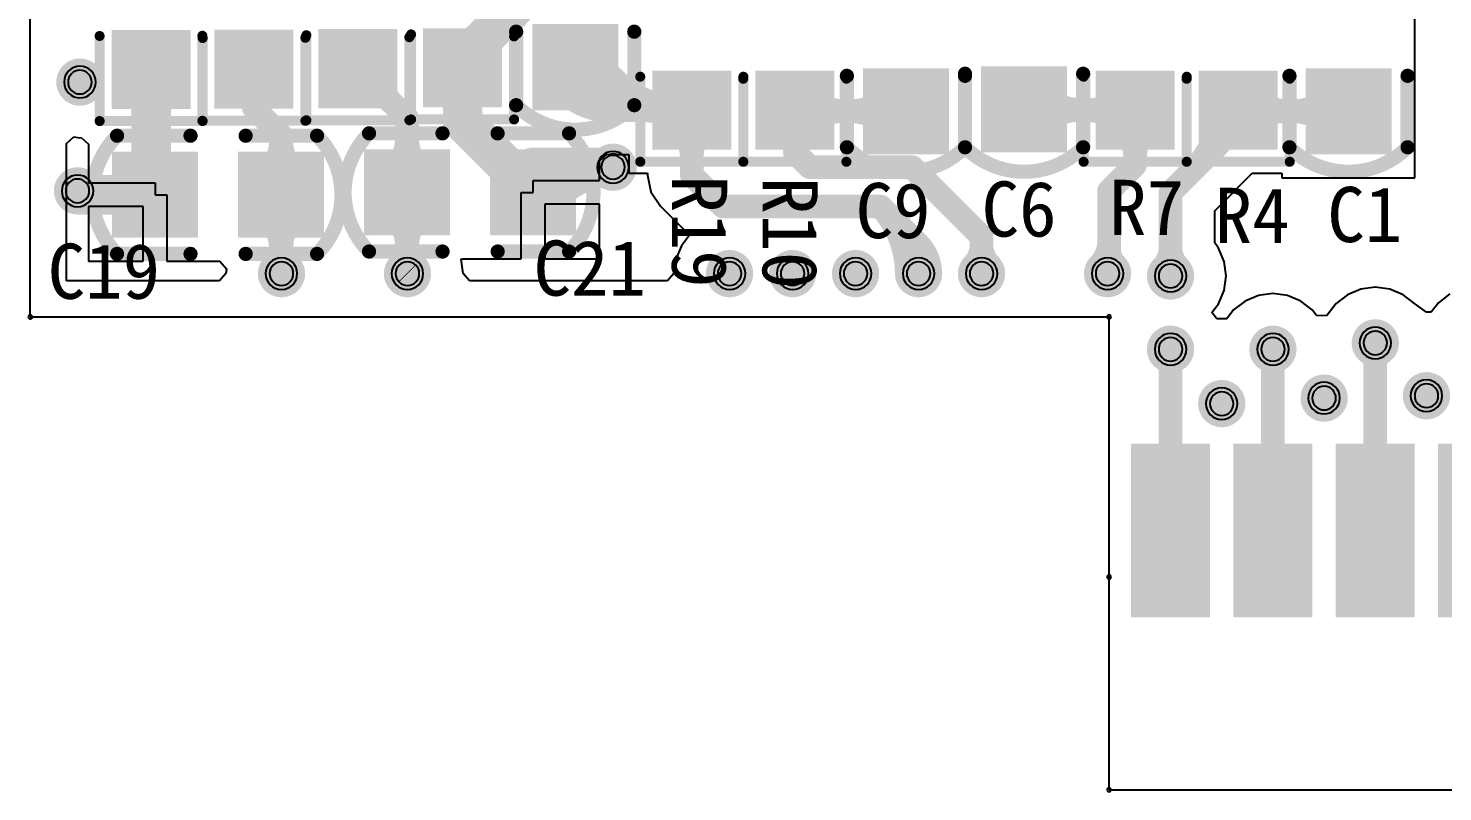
# Model space of a CAD drawing. Header units: inches. Extents: x 32166 to 66782, y 2386 to 7162.
# Drawn here: x 66266.26 to 66284.22, y 6866.44 to 6876.12 of the extents above; entities that cross this region are included whole.
import ezdxf

# ---------------------------------------------------------------- set-up
doc = ezdxf.new("R2010")
doc.units = ezdxf.units.IN
doc.header["$LTSCALE"] = 0.64311
doc.header["$MEASUREMENT"] = 0
for name, color, linetype in [('KEEPOUTLAYER', 6, 'CONTINUOUS'), ('MULTILAYER', 9, 'CONTINUOUS'), ('TOPLAYER', 1, 'CONTINUOUS'), ('TOPOVERLAY', 2, 'CONTINUOUS'), ('TOPPASTE', 8, 'CONTINUOUS'), ('TOPSOLDER', 216, 'CONTINUOUS')]:
    doc.layers.add(name, color=color, linetype=linetype)
doc.styles.get("Standard").update_dxf_attribs({"font": 'txt', "width": 0.8})

msp = doc.modelspace()

# ---------------------------------------------------------------- linework, layer by layer
at = {"layer": 'KEEPOUTLAYER'}
for p, q in [((66266.286, 6872.462), (66266.286, 6885.462)), ((66266.286, 6872.462), (66279.986, 6872.462)), ((66279.986, 6869.162), (66279.986, 6872.462)), ((66279.986, 6866.462), (66279.986, 6869.162)), ((66279.986, 6866.462), (66284.986, 6866.462))]:
    msp.add_line(p, q, dxfattribs=at)
for centre, start, end in [((66266.286, 6872.462), 0, 180), ((66266.286, 6872.462), 0, 180), ((66266.286, 6872.462), 180, 0), ((66266.286, 6872.462), 180, 0), ((66279.986, 6872.462), 0, 180), ((66279.986, 6872.462), 0, 180), ((66279.986, 6872.462), 180, 0), ((66279.986, 6872.462), 180, 0), ((66279.986, 6869.162), 0, 180), ((66279.986, 6869.162), 0, 180), ((66279.986, 6869.162), 180, 0), ((66279.986, 6869.162), 180, 0), ((66279.986, 6866.462), 0, 180), ((66279.986, 6866.462), 0, 180), ((66279.986, 6866.462), 180, 0), ((66279.986, 6866.462), 180, 0)]:
    msp.add_arc(centre, 0.025, start, end, dxfattribs=at)
at = {"layer": 'MULTILAYER'}
for centre, start, end in [((66266.916, 6875.442), 0, 180), ((66266.916, 6875.442), 180, 0), ((66273.686, 6874.362), 0, 180), ((66273.686, 6874.362), 180, 0), ((66266.886, 6874.062), 0, 180), ((66266.886, 6874.062), 180, 0), ((66269.476, 6873.012), 0, 180), ((66271.076, 6873.012), 0, 180), ((66275.166, 6873.012), 0, 180), ((66275.966, 6873.012), 0, 180), ((66276.766, 6873.012), 0, 180), ((66277.566, 6873.012), 0, 180), ((66278.366, 6873.012), 0, 180), ((66279.966, 6873.012), 0, 180), ((66280.766, 6872.982), 0, 180), ((66269.476, 6873.012), 180, 0), ((66271.076, 6873.012), 180, 0), ((66275.166, 6873.012), 180, 0), ((66275.966, 6873.012), 180, 0), ((66276.766, 6873.012), 180, 0), ((66277.566, 6873.012), 180, 0), ((66278.366, 6873.012), 180, 0), ((66279.966, 6873.012), 180, 0), ((66280.766, 6872.982), 180, 0), ((66280.766, 6872.052), 0, 180), ((66282.066, 6872.052), 0, 180), ((66283.366, 6872.132), 0, 180), ((66280.766, 6872.052), 180, 0), ((66282.066, 6872.052), 180, 0), ((66283.366, 6872.132), 180, 0), ((66284.016, 6871.462), 0, 180), ((66281.416, 6871.362), 0, 180), ((66282.716, 6871.432), 0, 180), ((66282.716, 6871.432), 180, 0), ((66284.016, 6871.462), 180, 0), ((66281.416, 6871.362), 180, 0)]:
    msp.add_arc(centre, 0.15, start, end, dxfattribs=at)
at = {"layer": 'TOPLAYER'}
for p, q in [((66283.87, 6875.828), (66283.87, 6876.522)), ((66283.87, 6874.228), (66283.87, 6875.828)), ((66266.745, 6874.662), (66266.84, 6874.746)), ((66266.745, 6872.921), (66266.745, 6874.662)), ((66266.84, 6874.746), (66266.916, 6874.736)), ((66266.916, 6874.736), (66266.931, 6874.738)), ((66266.931, 6874.738), (66267.026, 6874.654)), ((66267.026, 6874.654), (66267.026, 6874.162)), ((66273.515, 6874.442), (66273.611, 6874.526)), ((66273.611, 6874.526), (66273.631, 6874.523)), ((66273.631, 6874.524), (66273.692, 6874.536)), ((66273.631, 6874.523), (66273.631, 6874.524)), ((66273.692, 6874.536), (66273.753, 6874.524)), ((66273.753, 6874.524), (66273.886, 6874.524)), ((66273.886, 6874.524), (66273.886, 6874.285)), ((66273.515, 6874.192), (66273.515, 6874.442)), ((66267.026, 6874.162), (66267.871, 6874.162)), ((66267.871, 6874.162), (66267.871, 6874.012)), ((66272.671, 6874.042), (66272.671, 6874.192)), ((66272.671, 6874.192), (66273.515, 6874.192)), ((66273.886, 6874.285), (66274.125, 6874.285)), ((66274.125, 6874.285), (66274.125, 6874.262)), ((66274.125, 6874.262), (66274.168, 6874.048)), ((66281.327, 6873.81), (66281.802, 6874.285)), ((66281.802, 6874.285), (66282.181, 6874.285)), ((66282.181, 6874.285), (66282.181, 6874.228)), ((66282.181, 6874.228), (66283.87, 6874.228)), ((66267.871, 6874.012), (66268.021, 6874.012)), ((66268.021, 6874.012), (66268.021, 6873.168)), ((66272.521, 6873.198), (66272.521, 6874.042)), ((66272.521, 6874.042), (66272.671, 6874.042)), ((66274.168, 6874.048), (66274.289, 6873.866)), ((66267.721, 6873.862), (66267.026, 6873.862)), ((66267.026, 6873.862), (66267.026, 6873.168)), ((66267.721, 6873.168), (66267.721, 6873.862)), ((66273.515, 6873.892), (66272.821, 6873.892)), ((66272.821, 6873.892), (66272.821, 6873.198)), ((66273.515, 6873.198), (66273.515, 6873.892)), ((66274.289, 6873.866), (66274.657, 6873.498)), ((66281.327, 6873.401), (66281.327, 6873.81)), ((66274.657, 6873.498), (66274.554, 6873.365)), ((66274.554, 6873.365), (66274.484, 6873.195)), ((66281.377, 6873.335), (66281.327, 6873.401)), ((66281.448, 6873.165), (66281.377, 6873.335)), ((66267.026, 6873.168), (66267.721, 6873.168)), ((66268.021, 6873.168), (66268.694, 6873.168)), ((66268.694, 6873.168), (66268.778, 6873.072)), ((66268.778, 6873.072), (66268.77, 6873.012)), ((66271.758, 6873.195), (66271.76, 6873.198)), ((66271.782, 6873.012), (66271.758, 6873.195)), ((66271.76, 6873.198), (66272.521, 6873.198)), ((66272.821, 6873.198), (66273.515, 6873.198)), ((66274.484, 6873.195), (66274.46, 6873.012)), ((66281.472, 6872.982), (66281.448, 6873.165)), ((66268.69, 6872.921), (66266.745, 6872.921)), ((66268.77, 6873.012), (66268.69, 6872.921)), ((66271.862, 6872.921), (66271.782, 6873.012)), ((66274.38, 6872.921), (66271.862, 6872.921)), ((66274.46, 6873.012), (66274.38, 6872.921)), ((66281.448, 6872.799), (66281.472, 6872.982)), ((66281.377, 6872.629), (66281.448, 6872.799)), ((66281.883, 6872.734), (66281.713, 6872.664)), ((66282.066, 6872.758), (66281.883, 6872.734)), ((66282.249, 6872.734), (66282.066, 6872.758)), ((66282.419, 6872.664), (66282.249, 6872.734)), ((66283.013, 6872.744), (66282.867, 6872.631)), ((66283.183, 6872.814), (66283.013, 6872.744)), ((66283.366, 6872.838), (66283.183, 6872.814)), ((66283.549, 6872.814), (66283.366, 6872.838)), ((66283.719, 6872.744), (66283.549, 6872.814)), ((66283.865, 6872.631), (66283.719, 6872.744)), ((66284.313, 6872.754), (66284.167, 6872.641)), ((66281.291, 6872.517), (66281.377, 6872.629)), ((66281.352, 6872.438), (66281.291, 6872.517)), ((66281.567, 6872.551), (66281.479, 6872.438)), ((66281.713, 6872.664), (66281.567, 6872.551)), ((66282.565, 6872.551), (66282.419, 6872.664)), ((66282.618, 6872.482), (66282.565, 6872.551)), ((66282.867, 6872.631), (66282.754, 6872.485)), ((66284.016, 6872.523), (66283.865, 6872.631)), ((66283.865, 6872.631), (66283.865, 6872.631)), ((66283.865, 6872.631), (66283.865, 6872.631)), ((66284.076, 6872.523), (66284.016, 6872.523)), ((66284.167, 6872.641), (66284.076, 6872.523)), ((66281.479, 6872.438), (66281.352, 6872.438)), ((66282.745, 6872.475), (66282.618, 6872.482)), ((66282.754, 6872.485), (66282.745, 6872.475)), ((66282.754, 6872.485), (66282.754, 6872.485)), ((66282.754, 6872.485), (66282.754, 6872.485))]:
    msp.add_line(p, q, dxfattribs=at)
for points, const_width in [([(66271.776, 6875.728), (66273.206, 6877.158)], 0.5), ([(66267.821, 6874.062), (66267.821, 6875.602)], 0.5), ([(66269.126, 6875.112), (66269.126, 6875.605)], 0.3), ([(66270.446, 6875.612), (66271.071, 6874.987)], 0.3), ([(66271.776, 6874.937), (66271.776, 6875.622)], 0.5), ([(66273.206, 6875.632), (66273.753, 6875.085)], 0.3), ([(66269.126, 6875.112), (66269.471, 6874.767)], 0.3), ([(66273.753, 6875.085), (66274.686, 6875.085)], 0.3), ([(66274.313, 6875.085), (66274.686, 6875.085)], 0.3), ([(66274.686, 6874.262), (66274.686, 6875.085)], 0.3), ([(66275.996, 6874.552), (66275.996, 6875.085)], 0.3), ([(66276.009, 6875.072), (66277.406, 6875.072)], 0.3), ([(66278.919, 6875.085), (66280.316, 6875.085)], 0.3), ([(66280.316, 6874.392), (66280.316, 6875.085)], 0.3), ([(66281.626, 6874.902), (66281.626, 6875.085)], 0.3), ([(66281.639, 6875.072), (66283.026, 6875.072)], 0.3), ([(66271.071, 6874.042), (66271.071, 6874.987)], 0.3), ([(66271.776, 6874.937), (66272.351, 6874.362)], 0.5), ([(66280.766, 6874.042), (66281.626, 6874.902)], 0.3), ([(66269.471, 6874.012), (66269.471, 6874.767)], 0.3), ([(66275.996, 6874.552), (66276.186, 6874.362)], 0.3), ([(66272.671, 6874.362), (66273.686, 6874.362)], 0.5), ([(66276.186, 6874.362), (66277.486, 6874.362)], 0.3), ([(66277.486, 6874.362), (66278.366, 6873.482)], 0.3), ([(66279.986, 6874.062), (66280.316, 6874.392)], 0.3), ([(66267.821, 6874.062), (66267.871, 6874.012)], 0.5), ([(66274.686, 6874.262), (66275.086, 6873.862)], 0.3), ([(66266.886, 6874.012), (66267.871, 6874.012)], 0.5), ([(66269.471, 6873.017), (66269.471, 6874.012)], 0.3), ([(66271.071, 6873.017), (66271.071, 6874.042)], 0.3), ([(66279.986, 6873.962), (66279.986, 6874.062)], 0.3), ([(66280.766, 6872.982), (66280.766, 6874.042)], 0.3), ([(66275.086, 6873.862), (66275.486, 6873.862)], 0.3), ([(66275.486, 6873.862), (66275.686, 6873.862)], 0.3), ([(66275.686, 6873.862), (66277.086, 6873.862)], 0.3), ([(66277.086, 6873.862), (66277.566, 6873.382)], 0.3), ([(66279.986, 6873.032), (66279.986, 6873.962)], 0.3), ([(66278.366, 6873.012), (66278.366, 6873.482)], 0.3), ([(66277.566, 6873.012), (66277.566, 6873.382)], 0.3), ([(66271.071, 6873.017), (66271.076, 6873.012)], 0.3), ([(66277.566, 6872.962), (66277.566, 6873.012)], 0.3), ([(66278.366, 6872.882), (66278.366, 6873.012)], 0.3), ([(66279.966, 6873.012), (66279.986, 6873.032)], 0.3), ([(66279.966, 6872.872), (66279.966, 6873.012)], 0.3), ([(66280.766, 6872.972), (66280.766, 6872.982)], 0.3), ([(66280.766, 6869.752), (66280.766, 6872.052)], 0.3), ([(66282.066, 6869.752), (66282.066, 6872.052)], 0.3), ([(66283.366, 6869.752), (66283.366, 6872.132)], 0.3), ([(66284.016, 6871.392), (66284.016, 6871.462)], 0.3)]:
    msp.add_lwpolyline(points, dxfattribs=dict(at, const_width=const_width))
for points, const_width in [([(66271.926, 6875.622, -0.198912), (66272.106, 6876.058)], 0.5), ([(66274.686, 6875.085, -0.264501), (66273.459, 6875.783)], 0.3), ([(66270.873, 6875.185, -0.198912), (66270.696, 6875.612)], 0.3), ([(66274.158, 6875.085, -0.264501), (66273.201, 6875.629)], 0.3), ([(66273.709, 6875.129, -0.198912), (66273.5, 6875.632)], 0.3), ([(66273.631, 6875.085, -0.264501), (66272.943, 6875.476)], 0.3), ([(66268.978, 6875.403, -0.239193), (66269.126, 6875.112)], 0.3), ([(66268.978, 6875.403, -0.239193), (66269.126, 6875.112)], 0.3), ([(66269.126, 6875.112, -0.239193), (66269.273, 6875.403)], 0.3), ([(66269.126, 6875.112, -0.239193), (66269.273, 6875.403)], 0.3), ([(66270.446, 6875.362, -0.198912), (66270.873, 6875.185)], 0.3), ([(66273.206, 6875.338, -0.198912), (66273.709, 6875.129)], 0.3), ([(66274.509, 6875.262, -0.198912), (66274.082, 6875.085)], 0.3), ([(66276.63, 6875.072, -0.198912), (66276.173, 6875.262)], 0.3), ([(66277.198, 6875.28, -0.198912), (66276.695, 6875.072)], 0.3), ([(66279.648, 6875.085, -0.198912), (66279.114, 6875.306)], 0.3), ([(66280.139, 6875.262, -0.198912), (66279.712, 6875.085)], 0.3), ([(66282.26, 6875.072, -0.198912), (66281.803, 6875.262)], 0.3), ([(66282.818, 6875.28, -0.198912), (66282.315, 6875.072)], 0.3), ([(66274.082, 6875.085, -0.198912), (66274.509, 6874.908)], 0.3), ([(66276.173, 6874.908, -0.198912), (66276.569, 6875.072)], 0.3), ([(66276.695, 6875.072, -0.198912), (66277.198, 6874.864)], 0.3), ([(66279.114, 6874.889, -0.198912), (66279.586, 6875.085)], 0.3), ([(66279.712, 6875.085, -0.198912), (66280.139, 6874.908)], 0.3), ([(66281.376, 6875.085, -0.198912), (66281.07, 6874.346)], 0.3), ([(66281.803, 6874.908, -0.198912), (66282.199, 6875.072)], 0.3), ([(66282.315, 6875.072, -0.198912), (66282.818, 6874.864)], 0.3), ([(66274.509, 6874.908, -0.198912), (66274.686, 6874.481)], 0.3), ([(66274.686, 6874.481, -0.198912), (66274.863, 6874.908)], 0.3), ([(66275.836, 6874.893, -0.222991), (66275.996, 6874.552)], 0.3), ([(66275.836, 6874.893, -0.222991), (66275.996, 6874.552)], 0.3), ([(66275.996, 6874.552, -0.222991), (66276.156, 6874.893)], 0.3), ([(66275.996, 6874.552, -0.222991), (66276.156, 6874.893)], 0.3), ([(66280.139, 6874.908, -0.198912), (66280.316, 6874.481)], 0.3), ([(66280.316, 6874.481, -0.198912), (66280.493, 6874.908)], 0.3), ([(66268.008, 6874.15, -0.198912), (66267.821, 6874.602)], 0.5), ([(66269.471, 6874.723, -0.198912), (66269.263, 6874.22)], 0.3), ([(66269.679, 6874.22, -0.198912), (66269.471, 6874.723)], 0.3), ([(66271.071, 6874.753, -0.198912), (66270.863, 6874.25)], 0.3), ([(66271.279, 6874.25, -0.198912), (66271.071, 6874.753)], 0.3), ([(66272.671, 6874.237, -0.198912), (66272.339, 6874.374)], 0.5), ([(66272.339, 6874.374, -0.198912), (66272.476, 6874.042)], 0.5), ([(66272.828, 6873.927, -0.238981), (66273.686, 6874.362)], 0.5), ([(66267.733, 6874.15, -0.198912), (66267.401, 6874.012)], 0.5), ([(66267.401, 6874.012, -0.198912), (66267.733, 6873.875)], 0.5), ([(66269.263, 6873.804, -0.198912), (66269.471, 6873.301)], 0.3), ([(66269.471, 6873.301, -0.198912), (66269.679, 6873.804)], 0.3), ([(66270.863, 6873.834, -0.198912), (66271.071, 6873.331)], 0.3), ([(66271.071, 6873.331, -0.198912), (66271.279, 6873.834)], 0.3), ([(66277.093, 6873.852, -0.185339), (66277.416, 6873.012)], 0.3), ([(66269.471, 6873.362, -0.198912), (66269.37, 6873.118)], 0.3), ([(66269.582, 6873.118, -0.198912), (66269.471, 6873.386)], 0.3), ([(66271.071, 6873.362, -0.198912), (66270.97, 6873.118)], 0.3), ([(66271.182, 6873.118, -0.198912), (66271.071, 6873.386)], 0.3), ([(66277.56, 6873.388, -0.198912), (66277.716, 6873.012)], 0.3), ([(66278.366, 6873.374, -0.198912), (66278.26, 6873.118)], 0.3), ([(66278.472, 6873.118, -0.198912), (66278.366, 6873.374)], 0.3), ([(66279.986, 6873.423, -0.198912), (66279.86, 6873.118)], 0.3), ([(66280.072, 6873.118, -0.198912), (66279.986, 6873.326)], 0.3), ([(66280.766, 6873.344, -0.198912), (66280.66, 6873.088)], 0.3), ([(66280.872, 6873.088, -0.198912), (66280.766, 6873.344)], 0.3)]:
    msp.add_lwpolyline(points, format="xyb", dxfattribs=dict(at, const_width=const_width))
for points, const_width in [([(66271.981, 6876.058, 1), (66272.231, 6876.058, 1)], 0.25), ([(66271.651, 6875.728, 1), (66271.901, 6875.728, 1)], 0.25), ([(66273.384, 6875.783, 1), (66273.534, 6875.783, 1)], 0.15), ([(66266.766, 6875.442, 1), (66267.066, 6875.442, 1)], 0.3), ([(66267.696, 6875.602, 1), (66267.946, 6875.602, 1)], 0.25), ([(66269.051, 6875.605, 1), (66269.201, 6875.605, 1)], 0.15), ([(66270.371, 6875.612, 1), (66270.521, 6875.612, 1)], 0.15), ([(66270.621, 6875.612, 1), (66270.771, 6875.612, 1)], 0.15), ([(66271.651, 6875.622, 1), (66271.901, 6875.622, 1)], 0.25), ([(66271.801, 6875.622, 1), (66272.051, 6875.622, 1)], 0.25), ([(66273.126, 6875.629, 1), (66273.276, 6875.629, 1)], 0.15), ([(66273.131, 6875.632, 1), (66273.281, 6875.632, 1)], 0.15), ([(66273.425, 6875.632, 1), (66273.575, 6875.632, 1)], 0.15), ([(66272.868, 6875.476, 1), (66273.018, 6875.476, 1)], 0.15), ([(66268.903, 6875.403, 1), (66269.053, 6875.403, 1)], 0.15), ([(66268.903, 6875.403, 1), (66269.053, 6875.403, 1)], 0.15), ([(66269.198, 6875.403, 1), (66269.348, 6875.403, 1)], 0.15), ([(66269.198, 6875.403, 1), (66269.348, 6875.403, 1)], 0.15), ([(66270.371, 6875.362, 1), (66270.521, 6875.362, 1)], 0.15), ([(66273.131, 6875.338, 1), (66273.281, 6875.338, 1)], 0.15), ([(66274.434, 6875.262, 1), (66274.584, 6875.262, 1)], 0.15), ([(66276.098, 6875.262, 1), (66276.248, 6875.262, 1)], 0.15), ([(66277.123, 6875.28, 1), (66277.273, 6875.28, 1)], 0.15), ([(66279.039, 6875.306, 1), (66279.189, 6875.306, 1)], 0.15), ([(66280.064, 6875.262, 1), (66280.214, 6875.262, 1)], 0.15), ([(66281.728, 6875.262, 1), (66281.878, 6875.262, 1)], 0.15), ([(66282.743, 6875.28, 1), (66282.893, 6875.28, 1)], 0.15), ([(66269.051, 6875.112, 1), (66269.201, 6875.112, 1)], 0.15), ([(66269.051, 6875.112, 1), (66269.201, 6875.112, 1)], 0.15), ([(66269.051, 6875.112, 1), (66269.201, 6875.112, 1)], 0.15), ([(66269.051, 6875.112, 1), (66269.201, 6875.112, 1)], 0.15), ([(66269.051, 6875.112, 1), (66269.201, 6875.112, 1)], 0.15), ([(66269.051, 6875.112, 1), (66269.201, 6875.112, 1)], 0.15), ([(66270.798, 6875.185, 1), (66270.948, 6875.185, 1)], 0.15), ([(66270.798, 6875.185, 1), (66270.948, 6875.185, 1)], 0.15), ([(66273.556, 6875.085, 1), (66273.706, 6875.085, 1)], 0.15), ([(66273.634, 6875.129, 1), (66273.784, 6875.129, 1)], 0.15), ([(66273.634, 6875.129, 1), (66273.784, 6875.129, 1)], 0.15), ([(66273.678, 6875.085, 1), (66273.828, 6875.085, 1)], 0.15), ([(66273.678, 6875.085, 1), (66273.828, 6875.085, 1)], 0.15), ([(66274.007, 6875.085, 1), (66274.157, 6875.085, 1)], 0.15), ([(66274.007, 6875.085, 1), (66274.157, 6875.085, 1)], 0.15), ([(66274.083, 6875.085, 1), (66274.233, 6875.085, 1)], 0.15), ([(66274.238, 6875.085, 1), (66274.388, 6875.085, 1)], 0.15), ([(66274.611, 6875.085, 1), (66274.761, 6875.085, 1)], 0.15), ([(66274.611, 6875.085, 1), (66274.761, 6875.085, 1)], 0.15), ([(66274.611, 6875.085, 1), (66274.761, 6875.085, 1)], 0.15), ([(66274.611, 6875.085, 1), (66274.761, 6875.085, 1)], 0.15), ([(66275.921, 6875.085, 1), (66276.071, 6875.085, 1)], 0.15), ([(66275.934, 6875.072, 1), (66276.084, 6875.072, 1)], 0.15), ([(66276.494, 6875.072, 1), (66276.644, 6875.072, 1)], 0.15), ([(66276.555, 6875.072, 1), (66276.705, 6875.072, 1)], 0.15), ([(66276.62, 6875.072, 1), (66276.77, 6875.072, 1)], 0.15), ([(66276.62, 6875.072, 1), (66276.77, 6875.072, 1)], 0.15), ([(66277.331, 6875.072, 1), (66277.481, 6875.072, 1)], 0.15), ([(66278.844, 6875.085, 1), (66278.994, 6875.085, 1)], 0.15), ([(66279.511, 6875.085, 1), (66279.661, 6875.085, 1)], 0.15), ([(66279.573, 6875.085, 1), (66279.723, 6875.085, 1)], 0.15), ([(66279.637, 6875.085, 1), (66279.787, 6875.085, 1)], 0.15), ([(66279.637, 6875.085, 1), (66279.787, 6875.085, 1)], 0.15), ([(66280.241, 6875.085, 1), (66280.391, 6875.085, 1)], 0.15), ([(66280.241, 6875.085, 1), (66280.391, 6875.085, 1)], 0.15), ([(66281.301, 6875.085, 1), (66281.451, 6875.085, 1)], 0.15), ([(66281.551, 6875.085, 1), (66281.701, 6875.085, 1)], 0.15), ([(66281.564, 6875.072, 1), (66281.714, 6875.072, 1)], 0.15), ([(66282.124, 6875.072, 1), (66282.274, 6875.072, 1)], 0.15), ([(66282.185, 6875.072, 1), (66282.335, 6875.072, 1)], 0.15), ([(66282.24, 6875.072, 1), (66282.39, 6875.072, 1)], 0.15), ([(66282.24, 6875.072, 1), (66282.39, 6875.072, 1)], 0.15), ([(66282.951, 6875.072, 1), (66283.101, 6875.072, 1)], 0.15), ([(66270.996, 6874.987, 1), (66271.146, 6874.987, 1)], 0.15), ([(66270.996, 6874.987, 1), (66271.146, 6874.987, 1)], 0.15), ([(66271.651, 6874.937, 1), (66271.901, 6874.937, 1)], 0.25), ([(66271.651, 6874.937, 1), (66271.901, 6874.937, 1)], 0.25), ([(66274.434, 6874.908, 1), (66274.584, 6874.908, 1)], 0.15), ([(66274.434, 6874.908, 1), (66274.584, 6874.908, 1)], 0.15), ([(66274.788, 6874.908, 1), (66274.938, 6874.908, 1)], 0.15), ([(66275.761, 6874.893, 1), (66275.911, 6874.893, 1)], 0.15), ([(66275.761, 6874.893, 1), (66275.911, 6874.893, 1)], 0.15), ([(66276.081, 6874.893, 1), (66276.231, 6874.893, 1)], 0.15), ([(66276.081, 6874.893, 1), (66276.231, 6874.893, 1)], 0.15), ([(66276.098, 6874.908, 1), (66276.248, 6874.908, 1)], 0.15), ([(66279.039, 6874.889, 1), (66279.189, 6874.889, 1)], 0.15), ([(66280.064, 6874.908, 1), (66280.214, 6874.908, 1)], 0.15), ([(66280.064, 6874.908, 1), (66280.214, 6874.908, 1)], 0.15), ([(66280.418, 6874.908, 1), (66280.568, 6874.908, 1)], 0.15), ([(66281.551, 6874.902, 1), (66281.701, 6874.902, 1)], 0.15), ([(66281.551, 6874.902, 1), (66281.701, 6874.902, 1)], 0.15), ([(66281.728, 6874.908, 1), (66281.878, 6874.908, 1)], 0.15), ([(66267.696, 6874.602, 1), (66267.946, 6874.602, 1)], 0.25), ([(66269.396, 6874.767, 1), (66269.546, 6874.767, 1)], 0.15), ([(66269.396, 6874.767, 1), (66269.546, 6874.767, 1)], 0.15), ([(66269.396, 6874.723, 1), (66269.546, 6874.723, 1)], 0.15), ([(66269.396, 6874.723, 1), (66269.546, 6874.723, 1)], 0.15), ([(66270.996, 6874.753, 1), (66271.146, 6874.753, 1)], 0.15), ([(66270.996, 6874.753, 1), (66271.146, 6874.753, 1)], 0.15), ([(66277.123, 6874.864, 1), (66277.273, 6874.864, 1)], 0.15), ([(66282.743, 6874.864, 1), (66282.893, 6874.864, 1)], 0.15), ([(66273.536, 6874.362, 1), (66273.836, 6874.362, 1)], 0.3), ([(66275.921, 6874.552, 1), (66276.071, 6874.552, 1)], 0.15), ([(66275.921, 6874.552, 1), (66276.071, 6874.552, 1)], 0.15), ([(66275.921, 6874.552, 1), (66276.071, 6874.552, 1)], 0.15), ([(66275.921, 6874.552, 1), (66276.071, 6874.552, 1)], 0.15), ([(66275.921, 6874.552, 1), (66276.071, 6874.552, 1)], 0.15), ([(66275.921, 6874.552, 1), (66276.071, 6874.552, 1)], 0.15), ([(66272.214, 6874.374, 1), (66272.464, 6874.374, 1)], 0.25), ([(66272.214, 6874.374, 1), (66272.464, 6874.374, 1)], 0.25), ([(66272.226, 6874.362, 1), (66272.476, 6874.362, 1)], 0.25), ([(66272.546, 6874.362, 1), (66272.796, 6874.362, 1)], 0.25), ([(66272.546, 6874.237, 1), (66272.796, 6874.237, 1)], 0.25), ([(66273.561, 6874.362, 1), (66273.811, 6874.362, 1)], 0.25), ([(66273.561, 6874.362, 1), (66273.811, 6874.362, 1)], 0.25), ([(66274.611, 6874.481, 1), (66274.761, 6874.481, 1)], 0.15), ([(66274.611, 6874.481, 1), (66274.761, 6874.481, 1)], 0.15), ([(66276.111, 6874.362, 1), (66276.261, 6874.362, 1)], 0.15), ([(66276.111, 6874.362, 1), (66276.261, 6874.362, 1)], 0.15), ([(66277.411, 6874.362, 1), (66277.561, 6874.362, 1)], 0.15), ([(66277.411, 6874.362, 1), (66277.561, 6874.362, 1)], 0.15), ([(66280.241, 6874.481, 1), (66280.391, 6874.481, 1)], 0.15), ([(66280.241, 6874.481, 1), (66280.391, 6874.481, 1)], 0.15), ([(66280.241, 6874.392, 1), (66280.391, 6874.392, 1)], 0.15), ([(66280.241, 6874.392, 1), (66280.391, 6874.392, 1)], 0.15), ([(66280.995, 6874.346, 1), (66281.145, 6874.346, 1)], 0.15), ([(66266.736, 6874.062, 1), (66267.036, 6874.062, 1)], 0.3), ([(66267.608, 6874.15, 1), (66267.858, 6874.15, 1)], 0.25), ([(66267.696, 6874.062, 1), (66267.946, 6874.062, 1)], 0.25), ([(66267.696, 6874.062, 1), (66267.946, 6874.062, 1)], 0.25), ([(66267.883, 6874.15, 1), (66268.133, 6874.15, 1)], 0.25), ([(66269.188, 6874.22, 1), (66269.338, 6874.22, 1)], 0.15), ([(66269.604, 6874.22, 1), (66269.754, 6874.22, 1)], 0.15), ([(66270.788, 6874.25, 1), (66270.938, 6874.25, 1)], 0.15), ([(66271.204, 6874.25, 1), (66271.354, 6874.25, 1)], 0.15), ([(66274.611, 6874.262, 1), (66274.761, 6874.262, 1)], 0.15), ([(66274.611, 6874.262, 1), (66274.761, 6874.262, 1)], 0.15), ([(66266.761, 6874.012, 1), (66267.011, 6874.012, 1)], 0.25), ([(66267.276, 6874.012, 1), (66267.526, 6874.012, 1)], 0.25), ([(66267.276, 6874.012, 1), (66267.526, 6874.012, 1)], 0.25), ([(66267.608, 6873.875, 1), (66267.858, 6873.875, 1)], 0.25), ([(66267.746, 6874.012, 1), (66267.996, 6874.012, 1)], 0.25), ([(66267.746, 6874.012, 1), (66267.996, 6874.012, 1)], 0.25), ([(66269.396, 6874.012, 1), (66269.546, 6874.012, 1)], 0.15), ([(66269.396, 6874.012, 1), (66269.546, 6874.012, 1)], 0.15), ([(66270.996, 6874.042, 1), (66271.146, 6874.042, 1)], 0.15), ([(66270.996, 6874.042, 1), (66271.146, 6874.042, 1)], 0.15), ([(66272.351, 6874.042, 1), (66272.601, 6874.042, 1)], 0.25), ([(66272.703, 6873.927, 1), (66272.953, 6873.927, 1)], 0.25), ([(66279.911, 6874.062, 1), (66280.061, 6874.062, 1)], 0.15), ([(66279.911, 6874.062, 1), (66280.061, 6874.062, 1)], 0.15), ([(66280.691, 6874.042, 1), (66280.841, 6874.042, 1)], 0.15), ([(66280.691, 6874.042, 1), (66280.841, 6874.042, 1)], 0.15), ([(66269.188, 6873.804, 1), (66269.338, 6873.804, 1)], 0.15), ([(66269.604, 6873.804, 1), (66269.754, 6873.804, 1)], 0.15), ([(66270.788, 6873.834, 1), (66270.938, 6873.834, 1)], 0.15), ([(66271.204, 6873.834, 1), (66271.354, 6873.834, 1)], 0.15), ([(66275.011, 6873.862, 1), (66275.161, 6873.862, 1)], 0.15), ([(66275.011, 6873.862, 1), (66275.161, 6873.862, 1)], 0.15), ([(66275.411, 6873.862, 1), (66275.561, 6873.862, 1)], 0.15), ([(66275.411, 6873.862, 1), (66275.561, 6873.862, 1)], 0.15), ([(66275.611, 6873.862, 1), (66275.761, 6873.862, 1)], 0.15), ([(66275.611, 6873.862, 1), (66275.761, 6873.862, 1)], 0.15), ([(66277.011, 6873.862, 1), (66277.161, 6873.862, 1)], 0.15), ([(66277.011, 6873.862, 1), (66277.161, 6873.862, 1)], 0.15), ([(66277.018, 6873.852, 1), (66277.168, 6873.852, 1)], 0.15), ([(66279.911, 6873.962, 1), (66280.061, 6873.962, 1)], 0.15), ([(66279.911, 6873.962, 1), (66280.061, 6873.962, 1)], 0.15), ([(66278.291, 6873.482, 1), (66278.441, 6873.482, 1)], 0.15), ([(66278.291, 6873.482, 1), (66278.441, 6873.482, 1)], 0.15), ([(66269.396, 6873.386, 1), (66269.546, 6873.386, 1)], 0.15), ([(66269.396, 6873.362, 1), (66269.546, 6873.362, 1)], 0.15), ([(66269.396, 6873.301, 1), (66269.546, 6873.301, 1)], 0.15), ([(66269.396, 6873.301, 1), (66269.546, 6873.301, 1)], 0.15), ([(66270.996, 6873.386, 1), (66271.146, 6873.386, 1)], 0.15), ([(66270.996, 6873.362, 1), (66271.146, 6873.362, 1)], 0.15), ([(66270.996, 6873.331, 1), (66271.146, 6873.331, 1)], 0.15), ([(66270.996, 6873.331, 1), (66271.146, 6873.331, 1)], 0.15), ([(66277.485, 6873.388, 1), (66277.635, 6873.388, 1)], 0.15), ([(66277.491, 6873.382, 1), (66277.641, 6873.382, 1)], 0.15), ([(66277.491, 6873.382, 1), (66277.641, 6873.382, 1)], 0.15), ([(66278.291, 6873.374, 1), (66278.441, 6873.374, 1)], 0.15), ([(66278.291, 6873.374, 1), (66278.441, 6873.374, 1)], 0.15), ([(66279.911, 6873.423, 1), (66280.061, 6873.423, 1)], 0.15), ([(66279.911, 6873.326, 1), (66280.061, 6873.326, 1)], 0.15), ([(66280.691, 6873.344, 1), (66280.841, 6873.344, 1)], 0.15), ([(66280.691, 6873.344, 1), (66280.841, 6873.344, 1)], 0.15), ([(66269.326, 6873.012, 1), (66269.626, 6873.012, 1)], 0.3), ([(66269.295, 6873.118, 1), (66269.445, 6873.118, 1)], 0.15), ([(66269.507, 6873.118, 1), (66269.657, 6873.118, 1)], 0.15), ([(66270.926, 6873.012, 1), (66271.226, 6873.012, 1)], 0.3), ([(66270.895, 6873.118, 1), (66271.045, 6873.118, 1)], 0.15), ([(66271.107, 6873.118, 1), (66271.257, 6873.118, 1)], 0.15), ([(66275.016, 6873.012, 1), (66275.316, 6873.012, 1)], 0.3), ([(66275.816, 6873.012, 1), (66276.116, 6873.012, 1)], 0.3), ([(66276.616, 6873.012, 1), (66276.916, 6873.012, 1)], 0.3), ([(66277.416, 6873.012, 1), (66277.716, 6873.012, 1)], 0.3), ([(66278.216, 6873.012, 1), (66278.516, 6873.012, 1)], 0.3), ([(66278.185, 6873.118, 1), (66278.335, 6873.118, 1)], 0.15), ([(66278.397, 6873.118, 1), (66278.547, 6873.118, 1)], 0.15), ([(66279.816, 6873.012, 1), (66280.116, 6873.012, 1)], 0.3), ([(66279.785, 6873.118, 1), (66279.935, 6873.118, 1)], 0.15), ([(66279.997, 6873.118, 1), (66280.147, 6873.118, 1)], 0.15), ([(66280.616, 6872.982, 1), (66280.916, 6872.982, 1)], 0.3), ([(66280.585, 6873.088, 1), (66280.735, 6873.088, 1)], 0.15), ([(66280.797, 6873.088, 1), (66280.947, 6873.088, 1)], 0.15), ([(66269.396, 6873.017, 1), (66269.546, 6873.017, 1)], 0.15), ([(66270.996, 6873.017, 1), (66271.146, 6873.017, 1)], 0.15), ([(66270.996, 6873.017, 1), (66271.146, 6873.017, 1)], 0.15), ([(66271.001, 6873.012, 1), (66271.151, 6873.012, 1)], 0.15), ([(66277.341, 6873.012, 1), (66277.491, 6873.012, 1)], 0.15), ([(66277.491, 6873.012, 1), (66277.641, 6873.012, 1)], 0.15), ([(66277.491, 6873.012, 1), (66277.641, 6873.012, 1)], 0.15), ([(66277.491, 6872.962, 1), (66277.641, 6872.962, 1)], 0.15), ([(66277.641, 6873.012, 1), (66277.791, 6873.012, 1)], 0.15), ([(66278.291, 6873.012, 1), (66278.441, 6873.012, 1)], 0.15), ([(66278.291, 6873.012, 1), (66278.441, 6873.012, 1)], 0.15), ([(66279.891, 6873.012, 1), (66280.041, 6873.012, 1)], 0.15), ([(66279.891, 6873.012, 1), (66280.041, 6873.012, 1)], 0.15), ([(66279.911, 6873.032, 1), (66280.061, 6873.032, 1)], 0.15), ([(66279.911, 6873.032, 1), (66280.061, 6873.032, 1)], 0.15), ([(66280.691, 6872.982, 1), (66280.841, 6872.982, 1)], 0.15), ([(66280.691, 6872.982, 1), (66280.841, 6872.982, 1)], 0.15), ([(66280.691, 6872.972, 1), (66280.841, 6872.972, 1)], 0.15), ([(66278.291, 6872.882, 1), (66278.441, 6872.882, 1)], 0.15), ([(66279.891, 6872.872, 1), (66280.041, 6872.872, 1)], 0.15), ([(66280.616, 6872.052, 1), (66280.916, 6872.052, 1)], 0.3), ([(66281.916, 6872.052, 1), (66282.216, 6872.052, 1)], 0.3), ([(66283.216, 6872.132, 1), (66283.516, 6872.132, 1)], 0.3), ([(66280.691, 6872.052, 1), (66280.841, 6872.052, 1)], 0.15), ([(66281.991, 6872.052, 1), (66282.141, 6872.052, 1)], 0.15), ([(66283.291, 6872.132, 1), (66283.441, 6872.132, 1)], 0.15), ([(66281.266, 6871.362, 1), (66281.566, 6871.362, 1)], 0.3), ([(66282.566, 6871.432, 1), (66282.866, 6871.432, 1)], 0.3), ([(66283.866, 6871.462, 1), (66284.166, 6871.462, 1)], 0.3), ([(66283.941, 6871.462, 1), (66284.091, 6871.462, 1)], 0.15), ([(66283.941, 6871.392, 1), (66284.091, 6871.392, 1)], 0.15), ([(66280.691, 6869.752, 1), (66280.841, 6869.752, 1)], 0.15), ([(66281.991, 6869.752, 1), (66282.141, 6869.752, 1)], 0.15), ([(66283.291, 6869.752, 1), (66283.441, 6869.752, 1)], 0.15)]:
    msp.add_lwpolyline(points, format="xyb", close=True, dxfattribs=dict(at, const_width=const_width))
for points in [[(66268.221, 6875.202), (66268.221, 6876.002), (66267.421, 6875.202), (66267.421, 6876.002)], [(66268.726, 6876.005), (66268.726, 6875.205), (66269.526, 6876.005), (66269.526, 6875.205)], [(66270.046, 6876.012), (66270.046, 6875.212), (66270.846, 6876.012), (66270.846, 6875.212)], [(66271.376, 6876.022), (66271.376, 6875.222), (66272.176, 6876.022), (66272.176, 6875.222)], [(66272.761, 6876.077), (66272.761, 6875.188), (66273.65, 6876.077), (66273.65, 6875.188)], [(66274.286, 6875.485), (66274.286, 6874.685), (66275.086, 6875.485), (66275.086, 6874.685)], [(66275.596, 6875.485), (66275.596, 6874.685), (66276.396, 6875.485), (66276.396, 6874.685)], [(66277.85, 6874.628), (66277.85, 6875.517), (66276.961, 6874.628), (66276.961, 6875.517)], [(66278.461, 6875.542), (66278.461, 6874.653), (66279.35, 6875.542), (66279.35, 6874.653)], [(66279.916, 6875.485), (66279.916, 6874.685), (66280.716, 6875.485), (66280.716, 6874.685)], [(66281.226, 6875.485), (66281.226, 6874.685), (66282.026, 6875.485), (66282.026, 6874.685)], [(66283.47, 6874.628), (66283.47, 6875.517), (66282.581, 6874.628), (66282.581, 6875.517)], [(66271.515, 6874.487), (66270.626, 6874.487), (66271.515, 6873.598), (66270.626, 6873.598)], [(66273.115, 6874.487), (66272.226, 6874.487), (66273.115, 6873.598), (66272.226, 6873.598)], [(66268.315, 6874.457), (66267.426, 6874.457), (66268.315, 6873.568), (66267.426, 6873.568)], [(66269.915, 6874.457), (66269.026, 6874.457), (66269.915, 6873.568), (66269.026, 6873.568)], [(66281.166, 6868.752), (66281.166, 6870.752), (66280.366, 6868.752), (66280.366, 6870.752)], [(66282.466, 6868.752), (66282.466, 6870.752), (66281.666, 6868.752), (66281.666, 6870.752)], [(66283.766, 6868.752), (66283.766, 6870.752), (66282.966, 6868.752), (66282.966, 6870.752)]]:
    msp.add_solid(points, dxfattribs=at)
at = {"layer": 'TOPOVERLAY'}
for points, const_width in [([(66269.792, 6876.038), (66269.792, 6874.958)], 0.127), ([(66271.122, 6876.048), (66271.122, 6874.968)], 0.127), ([(66272.456, 6875.149), (66272.456, 6876.082)], 0.18), ([(66273.956, 6875.149), (66273.956, 6876.082)], 0.18), ([(66267.167, 6874.948), (66267.167, 6876.028)], 0.127), ([(66268.472, 6876.03), (66268.472, 6874.951)], 0.127), ([(66268.475, 6874.948), (66268.475, 6876.002)], 0.127), ([(66269.78, 6874.951), (66269.78, 6876.005)], 0.127), ([(66271.1, 6874.958), (66271.1, 6876.012)], 0.127), ([(66272.43, 6874.968), (66272.43, 6876.022)], 0.127), ([(66274.032, 6875.51), (66274.032, 6874.431)], 0.127), ([(66275.342, 6875.51), (66275.342, 6874.431)], 0.127), ([(66276.656, 6874.615), (66276.656, 6875.522)], 0.18), ([(66278.156, 6875.548), (66278.156, 6874.615)], 0.18), ([(66278.156, 6874.615), (66278.156, 6875.522)], 0.18), ([(66279.656, 6875.548), (66279.656, 6874.615)], 0.18), ([(66279.662, 6875.51), (66279.662, 6874.431)], 0.127), ([(66280.972, 6875.51), (66280.972, 6874.431)], 0.127), ([(66282.276, 6874.615), (66282.276, 6875.522)], 0.18), ([(66283.776, 6874.615), (66283.776, 6875.522)], 0.18), ([(66275.34, 6874.431), (66275.34, 6875.485)], 0.127), ([(66276.65, 6874.431), (66276.65, 6875.485)], 0.127), ([(66280.97, 6874.431), (66280.97, 6875.485)], 0.127), ([(66282.28, 6874.431), (66282.28, 6875.485)], 0.127), ([(66269.792, 6874.958), (66271.1, 6874.958)], 0.127), ([(66271.122, 6874.968), (66272.43, 6874.968)], 0.127), ([(66267.167, 6874.948), (66268.475, 6874.948)], 0.127), ([(66267.388, 6874.762), (66268.321, 6874.762)], 0.18), ([(66268.472, 6874.951), (66269.78, 6874.951)], 0.127), ([(66269.021, 6874.762), (66269.928, 6874.762)], 0.18), ([(66270.588, 6874.792), (66271.521, 6874.792)], 0.18), ([(66272.221, 6874.792), (66273.128, 6874.792)], 0.18), ([(66274.032, 6874.431), (66275.34, 6874.431)], 0.127), ([(66275.342, 6874.431), (66276.65, 6874.431)], 0.127), ([(66279.662, 6874.431), (66280.97, 6874.431)], 0.127), ([(66280.972, 6874.431), (66282.28, 6874.431)], 0.127), ([(66267.388, 6873.262), (66268.321, 6873.262)], 0.18), ([(66269.021, 6873.262), (66269.928, 6873.262)], 0.18), ([(66270.588, 6873.292), (66271.521, 6873.292)], 0.18), ([(66272.221, 6873.292), (66273.128, 6873.292)], 0.18)]:
    msp.add_lwpolyline(points, dxfattribs=dict(at, const_width=const_width))
for points, const_width in [([(66269.792, 6876.069, 1), (66269.792, 6876.006, 1)], 0.0635), ([(66271.122, 6876.079, 1), (66271.122, 6876.016, 1)], 0.0635), ([(66272.501, 6876.082, 1), (66272.411, 6876.082, 1)], 0.09), ([(66274.001, 6876.082, 1), (66273.911, 6876.082, 1)], 0.09), ([(66267.167, 6875.996, 1), (66267.167, 6876.059, 1)], 0.0635), ([(66268.472, 6876.062, 1), (66268.472, 6875.999, 1)], 0.0635), ([(66268.475, 6875.97, 1), (66268.475, 6876.034, 1)], 0.0635), ([(66269.78, 6876.037, 1), (66269.78, 6875.973, 1)], 0.0635), ([(66271.1, 6876.044, 1), (66271.1, 6875.98, 1)], 0.0635), ([(66272.43, 6876.054, 1), (66272.43, 6875.99, 1)], 0.0635), ([(66274.032, 6875.542, 1), (66274.032, 6875.479, 1)], 0.0635), ([(66275.342, 6875.542, 1), (66275.342, 6875.479, 1)], 0.0635), ([(66276.611, 6875.522, 1), (66276.701, 6875.522, 1)], 0.09), ([(66278.201, 6875.548, 1), (66278.111, 6875.548, 1)], 0.09), ([(66278.111, 6875.522, 1), (66278.201, 6875.522, 1)], 0.09), ([(66279.701, 6875.548, 1), (66279.611, 6875.548, 1)], 0.09), ([(66279.662, 6875.542, 1), (66279.662, 6875.479, 1)], 0.0635), ([(66280.972, 6875.542, 1), (66280.972, 6875.479, 1)], 0.0635), ([(66282.231, 6875.522, 1), (66282.321, 6875.522, 1)], 0.09), ([(66283.731, 6875.522, 1), (66283.821, 6875.522, 1)], 0.09), ([(66275.34, 6875.517, 1), (66275.34, 6875.453, 1)], 0.0635), ([(66276.65, 6875.517, 1), (66276.65, 6875.453, 1)], 0.0635), ([(66280.97, 6875.517, 1), (66280.97, 6875.453, 1)], 0.0635), ([(66282.28, 6875.517, 1), (66282.28, 6875.453, 1)], 0.0635), ([(66272.501, 6875.149, 1), (66272.411, 6875.149, 1)], 0.09), ([(66272.501, 6875.149, 1), (66272.411, 6875.149, 1)], 0.09), ([(66274.001, 6875.149, 1), (66273.911, 6875.149, 1)], 0.09), ([(66274.001, 6875.149, 1), (66273.911, 6875.149, 1)], 0.09), ([(66269.792, 6874.99, 1), (66269.792, 6874.926, 1)], 0.0635), ([(66269.792, 6874.99, 1), (66269.792, 6874.926, 1)], 0.0635), ([(66271.1, 6874.99, 1), (66271.1, 6874.926, 1)], 0.0635), ([(66271.1, 6874.99, 1), (66271.1, 6874.926, 1)], 0.0635), ([(66271.122, 6875, 1), (66271.122, 6874.936, 1)], 0.0635), ([(66271.122, 6875, 1), (66271.122, 6874.936, 1)], 0.0635), ([(66272.43, 6875, 1), (66272.43, 6874.936, 1)], 0.0635), ([(66272.43, 6875, 1), (66272.43, 6874.936, 1)], 0.0635), ([(66267.167, 6874.916, 1), (66267.167, 6874.98, 1)], 0.0635), ([(66267.167, 6874.916, 1), (66267.167, 6874.98, 1)], 0.0635), ([(66267.388, 6874.717, 1), (66267.388, 6874.807, 1)], 0.09), ([(66267.388, 6874.717, 1), (66267.388, 6874.807, 1)], 0.09), ([(66268.321, 6874.717, 1), (66268.321, 6874.807, 1)], 0.09), ([(66268.472, 6874.983, 1), (66268.472, 6874.919, 1)], 0.0635), ([(66268.472, 6874.983, 1), (66268.472, 6874.919, 1)], 0.0635), ([(66268.475, 6874.916, 1), (66268.475, 6874.98, 1)], 0.0635), ([(66268.475, 6874.916, 1), (66268.475, 6874.98, 1)], 0.0635), ([(66269.021, 6874.717, 1), (66269.021, 6874.807, 1)], 0.09), ([(66269.78, 6874.983, 1), (66269.78, 6874.919, 1)], 0.0635), ([(66269.78, 6874.983, 1), (66269.78, 6874.919, 1)], 0.0635), ([(66269.928, 6874.717, 1), (66269.928, 6874.807, 1)], 0.09), ([(66269.928, 6874.717, 1), (66269.928, 6874.807, 1)], 0.09), ([(66270.588, 6874.747, 1), (66270.588, 6874.837, 1)], 0.09), ([(66270.588, 6874.747, 1), (66270.588, 6874.837, 1)], 0.09), ([(66271.521, 6874.747, 1), (66271.521, 6874.837, 1)], 0.09), ([(66272.221, 6874.747, 1), (66272.221, 6874.837, 1)], 0.09), ([(66273.128, 6874.747, 1), (66273.128, 6874.837, 1)], 0.09), ([(66273.128, 6874.747, 1), (66273.128, 6874.837, 1)], 0.09), ([(66276.611, 6874.615, 1), (66276.701, 6874.615, 1)], 0.09), ([(66276.611, 6874.615, 1), (66276.701, 6874.615, 1)], 0.09), ([(66278.111, 6874.615, 1), (66278.201, 6874.615, 1)], 0.09), ([(66278.111, 6874.615, 1), (66278.201, 6874.615, 1)], 0.09), ([(66278.201, 6874.615, 1), (66278.111, 6874.615, 1)], 0.09), ([(66278.201, 6874.615, 1), (66278.111, 6874.615, 1)], 0.09), ([(66279.701, 6874.615, 1), (66279.611, 6874.615, 1)], 0.09), ([(66279.701, 6874.615, 1), (66279.611, 6874.615, 1)], 0.09), ([(66282.231, 6874.615, 1), (66282.321, 6874.615, 1)], 0.09), ([(66282.231, 6874.615, 1), (66282.321, 6874.615, 1)], 0.09), ([(66283.731, 6874.615, 1), (66283.821, 6874.615, 1)], 0.09), ([(66283.731, 6874.615, 1), (66283.821, 6874.615, 1)], 0.09), ([(66274.032, 6874.463, 1), (66274.032, 6874.399, 1)], 0.0635), ([(66274.032, 6874.463, 1), (66274.032, 6874.399, 1)], 0.0635), ([(66275.34, 6874.463, 1), (66275.34, 6874.399, 1)], 0.0635), ([(66275.34, 6874.463, 1), (66275.34, 6874.399, 1)], 0.0635), ([(66275.342, 6874.463, 1), (66275.342, 6874.399, 1)], 0.0635), ([(66275.342, 6874.463, 1), (66275.342, 6874.399, 1)], 0.0635), ([(66276.65, 6874.463, 1), (66276.65, 6874.399, 1)], 0.0635), ([(66276.65, 6874.463, 1), (66276.65, 6874.399, 1)], 0.0635), ([(66279.662, 6874.463, 1), (66279.662, 6874.399, 1)], 0.0635), ([(66279.662, 6874.463, 1), (66279.662, 6874.399, 1)], 0.0635), ([(66280.97, 6874.463, 1), (66280.97, 6874.399, 1)], 0.0635), ([(66280.97, 6874.463, 1), (66280.97, 6874.399, 1)], 0.0635), ([(66280.972, 6874.463, 1), (66280.972, 6874.399, 1)], 0.0635), ([(66280.972, 6874.463, 1), (66280.972, 6874.399, 1)], 0.0635), ([(66282.28, 6874.463, 1), (66282.28, 6874.399, 1)], 0.0635), ([(66282.28, 6874.463, 1), (66282.28, 6874.399, 1)], 0.0635), ([(66267.388, 6873.217, 1), (66267.388, 6873.307, 1)], 0.09), ([(66267.388, 6873.217, 1), (66267.388, 6873.307, 1)], 0.09), ([(66268.321, 6873.217, 1), (66268.321, 6873.307, 1)], 0.09), ([(66269.021, 6873.217, 1), (66269.021, 6873.307, 1)], 0.09), ([(66269.928, 6873.217, 1), (66269.928, 6873.307, 1)], 0.09), ([(66269.928, 6873.217, 1), (66269.928, 6873.307, 1)], 0.09), ([(66270.588, 6873.247, 1), (66270.588, 6873.337, 1)], 0.09), ([(66270.588, 6873.247, 1), (66270.588, 6873.337, 1)], 0.09), ([(66271.521, 6873.247, 1), (66271.521, 6873.337, 1)], 0.09), ([(66272.221, 6873.247, 1), (66272.221, 6873.337, 1)], 0.09), ([(66273.128, 6873.247, 1), (66273.128, 6873.337, 1)], 0.09), ([(66273.128, 6873.247, 1), (66273.128, 6873.337, 1)], 0.09)]:
    msp.add_lwpolyline(points, format="xyb", close=True, dxfattribs=dict(at, const_width=const_width))
at = {"layer": 'TOPOVERLAY', "const_width": 0.18}
for points in [[(66273.956, 6875.149, -0.414214), (66272.456, 6875.149)], [(66267.388, 6873.262, -0.414214), (66267.388, 6874.762)], [(66269.928, 6874.762, -0.414214), (66269.928, 6873.262)], [(66270.588, 6873.292, -0.414214), (66270.588, 6874.792)], [(66273.128, 6874.792, -0.414214), (66273.128, 6873.292)], [(66278.156, 6874.615, -0.414214), (66276.656, 6874.615)], [(66279.656, 6874.615, -0.414214), (66278.156, 6874.615)], [(66283.776, 6874.615, -0.414214), (66282.276, 6874.615)]]:
    msp.add_lwpolyline(points, format="xyb", dxfattribs=at)
at = {"layer": 'TOPPASTE'}
for points in [[(66268.221, 6875.202), (66268.221, 6876.002), (66267.421, 6875.202), (66267.421, 6876.002)], [(66268.726, 6876.005), (66268.726, 6875.205), (66269.526, 6876.005), (66269.526, 6875.205)], [(66270.046, 6876.012), (66270.046, 6875.212), (66270.846, 6876.012), (66270.846, 6875.212)], [(66271.376, 6876.022), (66271.376, 6875.222), (66272.176, 6876.022), (66272.176, 6875.222)], [(66272.761, 6876.077), (66272.761, 6875.188), (66273.65, 6876.077), (66273.65, 6875.188)], [(66274.286, 6875.485), (66274.286, 6874.685), (66275.086, 6875.485), (66275.086, 6874.685)], [(66275.596, 6875.485), (66275.596, 6874.685), (66276.396, 6875.485), (66276.396, 6874.685)], [(66277.85, 6874.628), (66277.85, 6875.517), (66276.961, 6874.628), (66276.961, 6875.517)], [(66278.461, 6875.542), (66278.461, 6874.653), (66279.35, 6875.542), (66279.35, 6874.653)], [(66279.916, 6875.485), (66279.916, 6874.685), (66280.716, 6875.485), (66280.716, 6874.685)], [(66281.226, 6875.485), (66281.226, 6874.685), (66282.026, 6875.485), (66282.026, 6874.685)], [(66283.47, 6874.628), (66283.47, 6875.517), (66282.581, 6874.628), (66282.581, 6875.517)], [(66271.515, 6874.487), (66270.626, 6874.487), (66271.515, 6873.598), (66270.626, 6873.598)], [(66273.115, 6874.487), (66272.226, 6874.487), (66273.115, 6873.598), (66272.226, 6873.598)], [(66268.315, 6874.457), (66267.426, 6874.457), (66268.315, 6873.568), (66267.426, 6873.568)], [(66269.915, 6874.457), (66269.026, 6874.457), (66269.915, 6873.568), (66269.026, 6873.568)], [(66281.166, 6868.752), (66281.166, 6870.752), (66280.366, 6868.752), (66280.366, 6870.752)], [(66282.466, 6868.752), (66282.466, 6870.752), (66281.666, 6868.752), (66281.666, 6870.752)], [(66283.766, 6868.752), (66283.766, 6870.752), (66282.966, 6868.752), (66282.966, 6870.752)]]:
    msp.add_solid(points, dxfattribs=at)
at = {"layer": 'TOPSOLDER'}
for centre, start, end in [((66266.916, 6875.442), 0, 180), ((66266.916, 6875.442), 180, 0), ((66273.686, 6874.362), 0, 180), ((66273.686, 6874.362), 180, 0), ((66266.886, 6874.062), 0, 180), ((66266.886, 6874.062), 180, 0), ((66269.476, 6873.012), 0, 180), ((66271.076, 6873.012), 0, 180), ((66275.166, 6873.012), 0, 180), ((66275.966, 6873.012), 0, 180), ((66276.766, 6873.012), 0, 180), ((66277.566, 6873.012), 0, 180), ((66278.366, 6873.012), 0, 180), ((66279.966, 6873.012), 0, 180), ((66280.766, 6872.982), 0, 180), ((66269.476, 6873.012), 180, 0), ((66271.076, 6873.012), 180, 0), ((66275.166, 6873.012), 180, 0), ((66275.966, 6873.012), 180, 0), ((66276.766, 6873.012), 180, 0), ((66277.566, 6873.012), 180, 0), ((66278.366, 6873.012), 180, 0), ((66279.966, 6873.012), 180, 0), ((66280.766, 6872.982), 180, 0), ((66283.366, 6872.132), 0, 180), ((66280.766, 6872.052), 0, 180), ((66282.066, 6872.052), 0, 180), ((66280.766, 6872.052), 180, 0), ((66282.066, 6872.052), 180, 0), ((66283.366, 6872.132), 180, 0), ((66282.716, 6871.432), 0, 180), ((66284.016, 6871.462), 0, 180), ((66281.416, 6871.362), 0, 180), ((66282.716, 6871.432), 180, 0), ((66284.016, 6871.462), 180, 0), ((66281.416, 6871.362), 180, 0)]:
    msp.add_arc(centre, 0.201, start, end, dxfattribs=at)
for points in [[(66268.322, 6875.101), (66268.322, 6876.104), (66267.319, 6875.101), (66267.319, 6876.104)], [(66268.624, 6876.106), (66268.624, 6875.103), (66269.627, 6876.106), (66269.627, 6875.103)], [(66269.944, 6876.114), (66269.944, 6875.111), (66270.947, 6876.114), (66270.947, 6875.111)], [(66271.274, 6876.124), (66271.274, 6875.121), (66272.277, 6876.124), (66272.277, 6875.121)], [(66272.66, 6876.178), (66272.66, 6875.086), (66273.752, 6876.178), (66273.752, 6875.086)], [(66274.184, 6875.586), (66274.184, 6874.583), (66275.187, 6875.586), (66275.187, 6874.583)], [(66275.494, 6875.586), (66275.494, 6874.583), (66276.497, 6875.586), (66276.497, 6874.583)], [(66277.952, 6874.526), (66277.952, 6875.618), (66276.86, 6874.526), (66276.86, 6875.618)], [(66278.36, 6875.644), (66278.36, 6874.551), (66279.452, 6875.644), (66279.452, 6874.551)], [(66279.814, 6875.586), (66279.814, 6874.583), (66280.817, 6875.586), (66280.817, 6874.583)], [(66281.124, 6875.586), (66281.124, 6874.583), (66282.127, 6875.586), (66282.127, 6874.583)], [(66283.572, 6874.526), (66283.572, 6875.618), (66282.48, 6874.526), (66282.48, 6875.618)], [(66268.417, 6874.558), (66267.325, 6874.558), (66268.417, 6873.466), (66267.325, 6873.466)], [(66270.017, 6874.558), (66268.925, 6874.558), (66270.017, 6873.466), (66268.925, 6873.466)], [(66271.617, 6874.588), (66270.525, 6874.588), (66271.617, 6873.496), (66270.525, 6873.496)], [(66273.217, 6874.588), (66272.125, 6874.588), (66273.217, 6873.496), (66272.125, 6873.496)], [(66281.267, 6868.651), (66281.267, 6870.854), (66280.264, 6868.651), (66280.264, 6870.854)], [(66282.567, 6868.651), (66282.567, 6870.854), (66281.564, 6868.651), (66281.564, 6870.854)], [(66283.867, 6868.651), (66283.867, 6870.854), (66282.864, 6868.651), (66282.864, 6870.854)], [(66285.167, 6868.651), (66285.167, 6870.854), (66284.164, 6868.651), (66284.164, 6870.854)]]:
    msp.add_solid(points, dxfattribs=at)

# ---------------------------------------------------------------- texts
at = {"layer": 'TOPOVERLAY'}
for s, rotation, p in [('R19', 270, (66274.436, 6874.262)), ('R10', 270, (66275.586, 6874.242)), ('C9', 360, (66276.766, 6873.462)), ('C6', 360, (66278.366, 6873.482)), ('R7', 360, (66279.986, 6873.502)), ('C1', 360, (66282.756, 6873.412)), ('R4', 360, (66281.327, 6873.401)), ('C21', 360, (66272.676, 6872.732)), ('C19', 360, (66266.506, 6872.692))]:
    msp.add_text(s, height=0.7, rotation=rotation, dxfattribs=at).set_placement(p)

doc.saveas('drawing.dxf')
